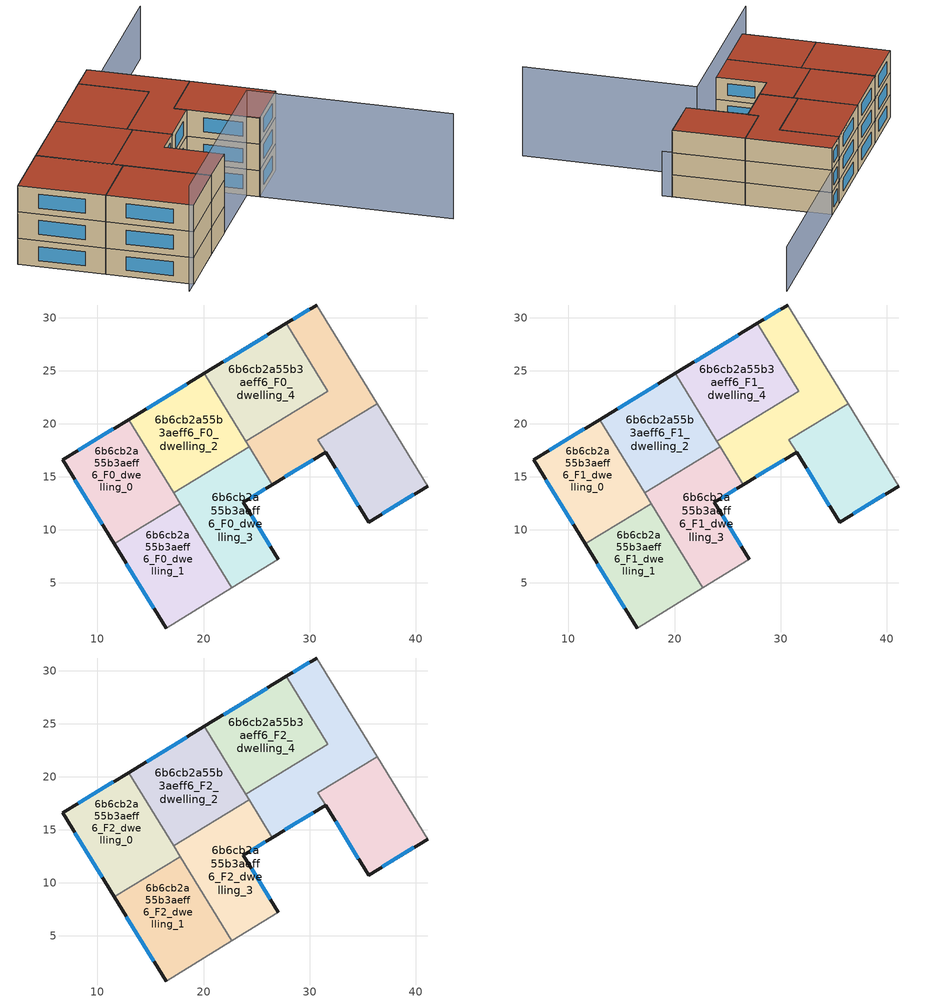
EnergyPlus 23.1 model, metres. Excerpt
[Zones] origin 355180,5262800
6b6cb2a55b3aeff6_F0_dwelling_0
 floor ground (EU_floor_Construction): 12.96,20.42 17.79,12.49 11.59,8.7 6.73,16.62 z0
 wall outside (EU_wall_Construction): 12.96,20.42 6.73,16.62 11.59,8.7 z0:3
 wall to 6b6cb2a55b3aeff6_F0_dwelling_1 (EU_wall_Construction): 11.59,8.7 17.79,12.49 z0:3
 wall to 6b6cb2a55b3aeff6_F0_dwelling_2 (EU_wall_Construction): 17.17,13.5 12.96,20.42 z0:3
 wall to 6b6cb2a55b3aeff6_F0_dwelling_3 (EU_wall_Construction): 17.79,12.49 17.17,13.5 z0:3
 window (EU_Window_Construction): 7.87,14.76 10.45,10.56 / 11.49,19.53 8.19,17.51 z0.7:2.3
6b6cb2a55b3aeff6_F0_dwelling_1
 floor ground (EU_floor_Construction): 17.79,12.49 22.65,4.53 16.46,0.75 11.59,8.7 z0
 wall outside (EU_wall_Construction): 11.59,8.7 16.46,0.75 z0:3
 wall adiabatic (EU_wall_Construction): 16.46,0.75 22.65,4.53 z0:3
 wall to 6b6cb2a55b3aeff6_F0_dwelling_3 (EU_wall_Construction): 22.65,4.53 17.79,12.49 z0:3
 window (EU_Window_Construction): 12.73,6.83 15.32,2.62 z0.7:2.3
6b6cb2a55b3aeff6_F0_dwelling_2
 floor ground (EU_floor_Construction): 20.09,24.77 24.3,17.86 17.17,13.5 12.96,20.42 z0
 wall outside (EU_wall_Construction): 20.09,24.77 12.96,20.42 z0:3
 wall to 6b6cb2a55b3aeff6_F0_dwelling_3 (EU_wall_Construction): 17.17,13.5 24.3,17.86 z0:3
 wall to 6b6cb2a55b3aeff6_F0_dwelling_4 (EU_wall_Construction): 23.98,18.38 20.09,24.77 z0:3
 wall to 6b6cb2a55b3aeff6_F0_dwelling_5 (EU_wall_Construction): 24.3,17.86 23.98,18.38 z0:3
 window (EU_Window_Construction): 18.41,23.75 14.63,21.44 z0.7:2.3
6b6cb2a55b3aeff6_F0_dwelling_3
 floor ground (EU_floor_Construction): 24.3,17.86 26.48,14.28 23.75,12.62 27.06,7.22 22.65,4.53 17.17,13.5 z0
 wall outside (EU_wall_Construction): 27.06,7.22 23.75,12.62 26.48,14.28 z0:3
 wall adiabatic (EU_wall_Construction): 22.65,4.53 27.06,7.22 z0:3
 wall to 6b6cb2a55b3aeff6_F0_dwelling_5 (EU_wall_Construction): 26.48,14.28 24.3,17.86 z0:3
 window (EU_Window_Construction): 24.39,13.01 25.84,13.89 / 26.28,8.49 24.53,11.35 z0.7:2.3
6b6cb2a55b3aeff6_F0_dwelling_4
 floor ground (EU_floor_Construction): 27.8,29.47 31.7,23.08 23.98,18.38 20.09,24.77 z0
 wall outside (EU_wall_Construction): 27.8,29.47 20.09,24.77 z0:3
 wall to 6b6cb2a55b3aeff6_F0_dwelling_5 (EU_wall_Construction): 23.98,18.38 31.7,23.08 27.8,29.47 z0:3
 window (EU_Window_Construction): 25.99,28.37 21.9,25.87 z0.7:2.3
6b6cb2a55b3aeff6_F0_dwelling_5
 floor ground (EU_floor_Construction): 30.66,31.22 36.37,21.92 30.79,18.52 31.51,17.35 26.48,14.28 23.98,18.38 31.7,23.08 27.8,29.47 z0
 wall outside (EU_wall_Construction): 30.66,31.22 27.8,29.47 / 26.48,14.28 31.51,17.35 z0:3
 wall adiabatic (EU_wall_Construction): 36.37,21.92 30.66,31.22 z0:3
 wall to 6b6cb2a55b3aeff6_F0_dwelling_6 (EU_wall_Construction): 31.51,17.35 30.79,18.52 36.37,21.92 z0:3
 window (EU_Window_Construction): 29.99,30.81 28.47,29.88 / 27.66,15 30.33,16.63 z0.7:2.3
6b6cb2a55b3aeff6_F0_dwelling_6
 floor ground (EU_floor_Construction): 36.37,21.92 41.14,14.14 35.56,10.75 30.79,18.52 z0
 wall outside (EU_wall_Construction): 31.51,17.35 35.56,10.75 41.14,14.14 z0:3
 wall adiabatic (EU_wall_Construction): 41.14,14.14 36.37,21.92 z0:3
 window (EU_Window_Construction): 36.87,11.54 39.83,13.35 / 32.46,15.8 34.61,12.3 z0.7:2.3
6b6cb2a55b3aeff6_F1_dwelling_0
 floor to 6b6cb2a55b3aeff6_F0_dwelling_0 (EU_floor_Construction): 12.96,20.42 17.79,12.49 11.59,8.7 6.73,16.62 z3
 wall outside (EU_wall_Construction): 12.96,20.42 6.73,16.62 11.59,8.7 z3:6
 wall to 6b6cb2a55b3aeff6_F1_dwelling_1 (EU_wall_Construction): 11.59,8.7 17.79,12.49 z3:6
 wall to 6b6cb2a55b3aeff6_F1_dwelling_2 (EU_wall_Construction): 17.17,13.5 12.96,20.42 z3:6
 wall to 6b6cb2a55b3aeff6_F1_dwelling_3 (EU_wall_Construction): 17.79,12.49 17.17,13.5 z3:6
 window (EU_Window_Construction): 7.87,14.76 10.45,10.56 / 11.49,19.53 8.19,17.51 z3.7:5.3
6b6cb2a55b3aeff6_F1_dwelling_1
 floor to 6b6cb2a55b3aeff6_F0_dwelling_1 (EU_floor_Construction): 17.79,12.49 22.65,4.53 16.46,0.75 11.59,8.7 z3
 wall outside (EU_wall_Construction): 11.59,8.7 16.46,0.75 z3:6
 wall adiabatic (EU_wall_Construction): 16.46,0.75 22.65,4.53 z3:6
 wall to 6b6cb2a55b3aeff6_F1_dwelling_3 (EU_wall_Construction): 22.65,4.53 17.79,12.49 z3:6
 window (EU_Window_Construction): 12.73,6.83 15.32,2.62 z3.7:5.3
6b6cb2a55b3aeff6_F1_dwelling_2
 floor to 6b6cb2a55b3aeff6_F0_dwelling_2 (EU_floor_Construction): 20.09,24.77 24.3,17.86 17.17,13.5 12.96,20.42 z3
 wall outside (EU_wall_Construction): 20.09,24.77 12.96,20.42 z3:6
 wall to 6b6cb2a55b3aeff6_F1_dwelling_3 (EU_wall_Construction): 17.17,13.5 24.3,17.86 z3:6
 wall to 6b6cb2a55b3aeff6_F1_dwelling_4 (EU_wall_Construction): 23.98,18.38 20.09,24.77 z3:6
 wall to 6b6cb2a55b3aeff6_F1_dwelling_5 (EU_wall_Construction): 24.3,17.86 23.98,18.38 z3:6
 window (EU_Window_Construction): 18.41,23.75 14.63,21.44 z3.7:5.3
6b6cb2a55b3aeff6_F1_dwelling_3
 floor to 6b6cb2a55b3aeff6_F0_dwelling_3 (EU_floor_Construction): 24.3,17.86 26.48,14.28 23.75,12.62 27.06,7.22 22.65,4.53 17.17,13.5 z3
 wall outside (EU_wall_Construction): 27.06,7.22 23.75,12.62 26.48,14.28 z3:6
 wall adiabatic (EU_wall_Construction): 22.65,4.53 27.06,7.22 z3:6
 wall to 6b6cb2a55b3aeff6_F1_dwelling_5 (EU_wall_Construction): 26.48,14.28 24.3,17.86 z3:6
 window (EU_Window_Construction): 24.39,13.01 25.84,13.89 / 26.28,8.49 24.53,11.35 z3.7:5.3
6b6cb2a55b3aeff6_F1_dwelling_4
 floor to 6b6cb2a55b3aeff6_F0_dwelling_4 (EU_floor_Construction): 27.8,29.47 31.7,23.08 23.98,18.38 20.09,24.77 z3
 wall outside (EU_wall_Construction): 27.8,29.47 20.09,24.77 z3:6
 wall to 6b6cb2a55b3aeff6_F1_dwelling_5 (EU_wall_Construction): 23.98,18.38 31.7,23.08 27.8,29.47 z3:6
 window (EU_Window_Construction): 25.99,28.37 21.9,25.87 z3.7:5.3
6b6cb2a55b3aeff6_F1_dwelling_5
 floor to 6b6cb2a55b3aeff6_F0_dwelling_5 (EU_floor_Construction): 30.66,31.22 36.37,21.92 30.79,18.52 31.51,17.35 26.48,14.28 23.98,18.38 31.7,23.08 27.8,29.47 z3
 wall outside (EU_wall_Construction): 30.66,31.22 27.8,29.47 / 26.48,14.28 31.51,17.35 z3:6
 wall adiabatic (EU_wall_Construction): 36.37,21.92 30.66,31.22 z3:6
 wall to 6b6cb2a55b3aeff6_F1_dwelling_6 (EU_wall_Construction): 31.51,17.35 30.79,18.52 36.37,21.92 z3:6
 window (EU_Window_Construction): 29.99,30.81 28.47,29.88 / 27.66,15 30.33,16.63 z3.7:5.3
6b6cb2a55b3aeff6_F1_dwelling_6
 floor to 6b6cb2a55b3aeff6_F0_dwelling_6 (EU_floor_Construction): 36.37,21.92 41.14,14.14 35.56,10.75 30.79,18.52 z3
 wall outside (EU_wall_Construction): 31.51,17.35 35.56,10.75 41.14,14.14 z3:6
 wall adiabatic (EU_wall_Construction): 41.14,14.14 36.37,21.92 z3:6
 window (EU_Window_Construction): 36.87,11.54 39.83,13.35 / 32.46,15.8 34.61,12.3 z3.7:5.3
6b6cb2a55b3aeff6_F2_dwelling_0
 floor to 6b6cb2a55b3aeff6_F1_dwelling_0 (EU_floor_Construction): 12.96,20.42 17.79,12.49 11.59,8.7 6.73,16.62 z6
 wall outside (EU_wall_Construction): 12.96,20.42 6.73,16.62 11.59,8.7 z6:9
 wall to 6b6cb2a55b3aeff6_F2_dwelling_1 (EU_wall_Construction): 11.59,8.7 17.79,12.49 z6:9
 wall to 6b6cb2a55b3aeff6_F2_dwelling_2 (EU_wall_Construction): 17.17,13.5 12.96,20.42 z6:9
 wall to 6b6cb2a55b3aeff6_F2_dwelling_3 (EU_wall_Construction): 17.79,12.49 17.17,13.5 z6:9
 window (EU_Window_Construction): 7.87,14.76 10.45,10.56 / 11.49,19.53 8.19,17.51 z6.7:8.3
 roof outside (EU_roof_Construction): 17.79,12.49 12.96,20.42 6.73,16.62 11.59,8.7 z9
6b6cb2a55b3aeff6_F2_dwelling_1
 floor to 6b6cb2a55b3aeff6_F1_dwelling_1 (EU_floor_Construction): 17.79,12.49 22.65,4.53 16.46,0.75 11.59,8.7 z6
 wall outside (EU_wall_Construction): 11.59,8.7 16.46,0.75 z6:9
 wall adiabatic (EU_wall_Construction): 16.46,0.75 22.65,4.53 z6:9
 wall to 6b6cb2a55b3aeff6_F2_dwelling_3 (EU_wall_Construction): 22.65,4.53 17.79,12.49 z6:9
 window (EU_Window_Construction): 12.73,6.83 15.32,2.62 z6.7:8.3
 roof outside (EU_roof_Construction): 22.65,4.53 17.79,12.49 11.59,8.7 16.46,0.75 z9
6b6cb2a55b3aeff6_F2_dwelling_2
 floor to 6b6cb2a55b3aeff6_F1_dwelling_2 (EU_floor_Construction): 20.09,24.77 24.3,17.86 17.17,13.5 12.96,20.42 z6
 wall outside (EU_wall_Construction): 20.09,24.77 12.96,20.42 z6:9
 wall to 6b6cb2a55b3aeff6_F2_dwelling_3 (EU_wall_Construction): 17.17,13.5 24.3,17.86 z6:9
 wall to 6b6cb2a55b3aeff6_F2_dwelling_4 (EU_wall_Construction): 23.98,18.38 20.09,24.77 z6:9
 wall to 6b6cb2a55b3aeff6_F2_dwelling_5 (EU_wall_Construction): 24.3,17.86 23.98,18.38 z6:9
 window (EU_Window_Construction): 18.41,23.75 14.63,21.44 z6.7:8.3
 roof outside (EU_roof_Construction): 24.3,17.86 20.09,24.77 12.96,20.42 17.17,13.5 z9
6b6cb2a55b3aeff6_F2_dwelling_3
 floor to 6b6cb2a55b3aeff6_F1_dwelling_3 (EU_floor_Construction): 24.3,17.86 26.48,14.28 23.75,12.62 27.06,7.22 22.65,4.53 17.17,13.5 z6
 wall outside (EU_wall_Construction): 27.06,7.22 23.75,12.62 26.48,14.28 z6:9
 wall adiabatic (EU_wall_Construction): 22.65,4.53 27.06,7.22 z6:9
 wall to 6b6cb2a55b3aeff6_F2_dwelling_5 (EU_wall_Construction): 26.48,14.28 24.3,17.86 z6:9
 window (EU_Window_Construction): 24.39,13.01 25.84,13.89 / 26.28,8.49 24.53,11.35 z6.7:8.3
 roof outside (EU_roof_Construction): 27.06,7.22 23.75,12.62 26.48,14.28 24.3,17.86 17.17,13.5 22.65,4.53 z9
6b6cb2a55b3aeff6_F2_dwelling_4
 floor to 6b6cb2a55b3aeff6_F1_dwelling_4 (EU_floor_Construction): 27.8,29.47 31.7,23.08 23.98,18.38 20.09,24.77 z6
 wall outside (EU_wall_Construction): 27.8,29.47 20.09,24.77 z6:9
 wall to 6b6cb2a55b3aeff6_F2_dwelling_5 (EU_wall_Construction): 23.98,18.38 31.7,23.08 27.8,29.47 z6:9
 window (EU_Window_Construction): 25.99,28.37 21.9,25.87 z6.7:8.3
 roof outside (EU_roof_Construction): 31.7,23.08 27.8,29.47 20.09,24.77 23.98,18.38 z9
6b6cb2a55b3aeff6_F2_dwelling_5
 floor to 6b6cb2a55b3aeff6_F1_dwelling_5 (EU_floor_Construction): 30.66,31.22 36.37,21.92 30.79,18.52 31.51,17.35 26.48,14.28 23.98,18.38 31.7,23.08 27.8,29.47 z6
 wall outside (EU_wall_Construction): 30.66,31.22 27.8,29.47 / 26.48,14.28 31.51,17.35 z6:9
 wall adiabatic (EU_wall_Construction): 36.37,21.92 30.66,31.22 z6:9
 wall to 6b6cb2a55b3aeff6_F2_dwelling_6 (EU_wall_Construction): 31.51,17.35 30.79,18.52 36.37,21.92 z6:9
 window (EU_Window_Construction): 29.99,30.81 28.47,29.88 / 27.66,15 30.33,16.63 z6.7:8.3
 roof outside (EU_roof_Construction): 31.51,17.35 30.79,18.52 36.37,21.92 30.66,31.22 27.8,29.47 31.7,23.08 23.98,18.38 26.48,14.28 z9
6b6cb2a55b3aeff6_F2_dwelling_6
 floor to 6b6cb2a55b3aeff6_F1_dwelling_6 (EU_floor_Construction): 36.37,21.92 41.14,14.14 35.56,10.75 30.79,18.52 z6
 wall outside (EU_wall_Construction): 31.51,17.35 35.56,10.75 41.14,14.14 z6:9
 wall adiabatic (EU_wall_Construction): 41.14,14.14 36.37,21.92 z6:9
 window (EU_Window_Construction): 36.87,11.54 39.83,13.35 / 32.46,15.8 34.61,12.3 z6.7:8.3
 roof outside (EU_roof_Construction): 41.14,14.14 36.37,21.92 30.79,18.52 35.56,10.75 z9
shading: 15.04,-0.07 34.88,11.96 / 34.88,11.96 46.23,-6.75 z0:12; 41.76,13 30.66,31.22 / 30.66,31.22 49.33,42.6 z0:6
[Building]
EU S2 Campaign: North Axis=0; Terrain=City; Solar Distribution=FullExterior
[Site:Location]
Budapest.Ferenc.Liszt.Intl.AP: Latitude=47.437; Longitude=19.256; Time Zone=1; Elevation=185
[SizingPeriod:WeatherFileDays]
AnnualSizingPeriod: Begin Month=1; Begin Day of Month=1; End Month=12; End Day of Month=31; Day of Week for Start Day=Monday; Use Weather File Daylight Saving Period=No; Use Weather File Rain and Snow Indicators=No
[MATERIAL]
EU_InternalMass_Material: Roughness=MediumRough; Thickness=0.1; Conductivity=1; Density=1800; Specific Heat=900; Thermal Absorptance=0.9; Solar Absorptance=0.7; Visible Absorptance=0.7
[MATERIAL:NOMASS] Roughness=MediumRough; Thermal Absorptance=0.9; Solar Absorptance=0.7; Visible Absorptance=0.7
Name | Thermal Resistance
EU_wall_NoMass | 0.832559
EU_roof_NoMass | 1.39638
EU_floor_NoMass | 0.872794
[WINDOWMATERIAL:SIMPLEGLAZINGSYSTEM]
EU_Window_SimpleGlazing: UFactor=2.79869; Solar Heat Gain Coefficient=0.75; Visible Transmittance=0.75
[CONSTRUCTION]
EU_wall_Construction: EU_wall_NoMass
EU_roof_Construction: EU_roof_NoMass
EU_floor_Construction: EU_floor_NoMass
EU_Window_Construction: EU_Window_SimpleGlazing
EU_InternalMass_Construction: EU_InternalMass_Material
[ZONE] Type=1; Multiplier=1; Ceiling Height=autocalculate; Floor Area=autocalculate; Part of Total Floor Area=Yes
Name | Volume
6b6cb2a55b3aeff6_F0_dwelling_0; 6b6cb2a55b3aeff6_F1_dwelling_0; 6b6cb2a55b3aeff6_F2_dwelling_0 | 202.932
6b6cb2a55b3aeff6_F0_dwelling_1; 6b6cb2a55b3aeff6_F1_dwelling_1; 6b6cb2a55b3aeff6_F2_dwelling_1 | 202.906
6b6cb2a55b3aeff6_F0_dwelling_2; 6b6cb2a55b3aeff6_F1_dwelling_2; 6b6cb2a55b3aeff6_F2_dwelling_2 | 202.904
6b6cb2a55b3aeff6_F0_dwelling_3; 6b6cb2a55b3aeff6_F1_dwelling_3; 6b6cb2a55b3aeff6_F2_dwelling_3 | 202.911
6b6cb2a55b3aeff6_F0_dwelling_4; 6b6cb2a55b3aeff6_F1_dwelling_4; 6b6cb2a55b3aeff6_F2_dwelling_4 | 202.889
6b6cb2a55b3aeff6_F0_dwelling_5; 6b6cb2a55b3aeff6_F1_dwelling_5; 6b6cb2a55b3aeff6_F2_dwelling_5 | 227.14
6b6cb2a55b3aeff6_F0_dwelling_6; 6b6cb2a55b3aeff6_F1_dwelling_6; 6b6cb2a55b3aeff6_F2_dwelling_6 | 178.686
[INTERNALMASS] Construction=EU_InternalMass_Construction
Name | Zone or ZoneList | Surface Area
6b6cb2a55b3aeff6_F0_dwelling_0_EU_InternalMass | 6b6cb2a55b3aeff6_F0_dwelling_0 | 67.6437
6b6cb2a55b3aeff6_F0_dwelling_1_EU_InternalMass | 6b6cb2a55b3aeff6_F0_dwelling_1 | 67.6348
6b6cb2a55b3aeff6_F0_dwelling_2_EU_InternalMass | 6b6cb2a55b3aeff6_F0_dwelling_2 | 67.6324
6b6cb2a55b3aeff6_F0_dwelling_3_EU_InternalMass | 6b6cb2a55b3aeff6_F0_dwelling_3 | 67.6367
6b6cb2a55b3aeff6_F0_dwelling_4_EU_InternalMass | 6b6cb2a55b3aeff6_F0_dwelling_4 | 67.6291
6b6cb2a55b3aeff6_F0_dwelling_5_EU_InternalMass | 6b6cb2a55b3aeff6_F0_dwelling_5 | 75.7141
6b6cb2a55b3aeff6_F0_dwelling_6_EU_InternalMass | 6b6cb2a55b3aeff6_F0_dwelling_6 | 59.5766
6b6cb2a55b3aeff6_F1_dwelling_0_EU_InternalMass | 6b6cb2a55b3aeff6_F1_dwelling_0 | 67.6437
6b6cb2a55b3aeff6_F1_dwelling_1_EU_InternalMass | 6b6cb2a55b3aeff6_F1_dwelling_1 | 67.6348
6b6cb2a55b3aeff6_F1_dwelling_2_EU_InternalMass | 6b6cb2a55b3aeff6_F1_dwelling_2 | 67.6324
6b6cb2a55b3aeff6_F1_dwelling_3_EU_InternalMass | 6b6cb2a55b3aeff6_F1_dwelling_3 | 67.6367
6b6cb2a55b3aeff6_F1_dwelling_4_EU_InternalMass | 6b6cb2a55b3aeff6_F1_dwelling_4 | 67.6291
6b6cb2a55b3aeff6_F1_dwelling_5_EU_InternalMass | 6b6cb2a55b3aeff6_F1_dwelling_5 | 75.7141
6b6cb2a55b3aeff6_F1_dwelling_6_EU_InternalMass | 6b6cb2a55b3aeff6_F1_dwelling_6 | 59.5766
6b6cb2a55b3aeff6_F2_dwelling_0_EU_InternalMass | 6b6cb2a55b3aeff6_F2_dwelling_0 | 67.6437
6b6cb2a55b3aeff6_F2_dwelling_1_EU_InternalMass | 6b6cb2a55b3aeff6_F2_dwelling_1 | 67.6348
6b6cb2a55b3aeff6_F2_dwelling_2_EU_InternalMass | 6b6cb2a55b3aeff6_F2_dwelling_2 | 67.6324
6b6cb2a55b3aeff6_F2_dwelling_3_EU_InternalMass | 6b6cb2a55b3aeff6_F2_dwelling_3 | 67.6367
6b6cb2a55b3aeff6_F2_dwelling_4_EU_InternalMass | 6b6cb2a55b3aeff6_F2_dwelling_4 | 67.6291
6b6cb2a55b3aeff6_F2_dwelling_5_EU_InternalMass | 6b6cb2a55b3aeff6_F2_dwelling_5 | 75.7141
6b6cb2a55b3aeff6_F2_dwelling_6_EU_InternalMass | 6b6cb2a55b3aeff6_F2_dwelling_6 | 59.5766
[OTHEREQUIPMENT] Fuel Type=Electricity; Design Level Calculation Method=Watts/Area; Power per Zone Floor Area=1; Fraction Latent=0; Fraction Radiant=0; Fraction Lost=0; Carbon Dioxide Generation Rate=0; EndUse Subcategory=EU_Step8_InternalGains
Name | Zone or ZoneList or Space or SpaceList | Schedule
EU_Step8_InternalGain_6b6cb2a55b3aeff6_F0_dwelling_0_f000 | 6b6cb2a55b3aeff6_F0_dwelling_0 | EU_Step8_GainSchedule_6b6cb2a55b3aeff6_F0_dwelling_0_f000
EU_Step8_InternalGain_6b6cb2a55b3aeff6_F0_dwelling_1_f000 | 6b6cb2a55b3aeff6_F0_dwelling_1 | EU_Step8_GainSchedule_6b6cb2a55b3aeff6_F0_dwelling_1_f000
EU_Step8_InternalGain_6b6cb2a55b3aeff6_F0_dwelling_2_f000 | 6b6cb2a55b3aeff6_F0_dwelling_2 | EU_Step8_GainSchedule_6b6cb2a55b3aeff6_F0_dwelling_2_f000
EU_Step8_InternalGain_6b6cb2a55b3aeff6_F0_dwelling_3_f000 | 6b6cb2a55b3aeff6_F0_dwelling_3 | EU_Step8_GainSchedule_6b6cb2a55b3aeff6_F0_dwelling_3_f000
EU_Step8_InternalGain_6b6cb2a55b3aeff6_F0_dwelling_4_f000 | 6b6cb2a55b3aeff6_F0_dwelling_4 | EU_Step8_GainSchedule_6b6cb2a55b3aeff6_F0_dwelling_4_f000
EU_Step8_InternalGain_6b6cb2a55b3aeff6_F0_dwelling_5_f000 | 6b6cb2a55b3aeff6_F0_dwelling_5 | EU_Step8_GainSchedule_6b6cb2a55b3aeff6_F0_dwelling_5_f000
EU_Step8_InternalGain_6b6cb2a55b3aeff6_F0_dwelling_6_f000 | 6b6cb2a55b3aeff6_F0_dwelling_6 | EU_Step8_GainSchedule_6b6cb2a55b3aeff6_F0_dwelling_6_f000
EU_Step8_InternalGain_6b6cb2a55b3aeff6_F1_dwelling_0_f000 | 6b6cb2a55b3aeff6_F1_dwelling_0 | EU_Step8_GainSchedule_6b6cb2a55b3aeff6_F1_dwelling_0_f000
EU_Step8_InternalGain_6b6cb2a55b3aeff6_F1_dwelling_1_f000 | 6b6cb2a55b3aeff6_F1_dwelling_1 | EU_Step8_GainSchedule_6b6cb2a55b3aeff6_F1_dwelling_1_f000
EU_Step8_InternalGain_6b6cb2a55b3aeff6_F1_dwelling_2_f000 | 6b6cb2a55b3aeff6_F1_dwelling_2 | EU_Step8_GainSchedule_6b6cb2a55b3aeff6_F1_dwelling_2_f000
EU_Step8_InternalGain_6b6cb2a55b3aeff6_F1_dwelling_3_f000 | 6b6cb2a55b3aeff6_F1_dwelling_3 | EU_Step8_GainSchedule_6b6cb2a55b3aeff6_F1_dwelling_3_f000
EU_Step8_InternalGain_6b6cb2a55b3aeff6_F1_dwelling_4_f000 | 6b6cb2a55b3aeff6_F1_dwelling_4 | EU_Step8_GainSchedule_6b6cb2a55b3aeff6_F1_dwelling_4_f000
EU_Step8_InternalGain_6b6cb2a55b3aeff6_F1_dwelling_5_f000 | 6b6cb2a55b3aeff6_F1_dwelling_5 | EU_Step8_GainSchedule_6b6cb2a55b3aeff6_F1_dwelling_5_f000
EU_Step8_InternalGain_6b6cb2a55b3aeff6_F1_dwelling_6_f000 | 6b6cb2a55b3aeff6_F1_dwelling_6 | EU_Step8_GainSchedule_6b6cb2a55b3aeff6_F1_dwelling_6_f000
EU_Step8_InternalGain_6b6cb2a55b3aeff6_F2_dwelling_0_f000 | 6b6cb2a55b3aeff6_F2_dwelling_0 | EU_Step8_GainSchedule_6b6cb2a55b3aeff6_F2_dwelling_0_f000
EU_Step8_InternalGain_6b6cb2a55b3aeff6_F2_dwelling_1_f000 | 6b6cb2a55b3aeff6_F2_dwelling_1 | EU_Step8_GainSchedule_6b6cb2a55b3aeff6_F2_dwelling_1_f000
EU_Step8_InternalGain_6b6cb2a55b3aeff6_F2_dwelling_2_f000 | 6b6cb2a55b3aeff6_F2_dwelling_2 | EU_Step8_GainSchedule_6b6cb2a55b3aeff6_F2_dwelling_2_f000
EU_Step8_InternalGain_6b6cb2a55b3aeff6_F2_dwelling_3_f000 | 6b6cb2a55b3aeff6_F2_dwelling_3 | EU_Step8_GainSchedule_6b6cb2a55b3aeff6_F2_dwelling_3_f000
EU_Step8_InternalGain_6b6cb2a55b3aeff6_F2_dwelling_4_f000 | 6b6cb2a55b3aeff6_F2_dwelling_4 | EU_Step8_GainSchedule_6b6cb2a55b3aeff6_F2_dwelling_4_f000
EU_Step8_InternalGain_6b6cb2a55b3aeff6_F2_dwelling_5_f000 | 6b6cb2a55b3aeff6_F2_dwelling_5 | EU_Step8_GainSchedule_6b6cb2a55b3aeff6_F2_dwelling_5_f000
EU_Step8_InternalGain_6b6cb2a55b3aeff6_F2_dwelling_6_f000 | 6b6cb2a55b3aeff6_F2_dwelling_6 | EU_Step8_GainSchedule_6b6cb2a55b3aeff6_F2_dwelling_6_f000
[ZONEVENTILATION:DESIGNFLOWRATE] Schedule=EU_AlwaysOn; Design Flow Rate Calculation Method=AirChanges/Hour; Air Changes per Hour=0.475469; Ventilation Type=Natural; Fan Pressure Rise=0; Fan Total Efficiency=1; Constant Term Coefficient=1; Temperature Term Coefficient=0; Velocity Term Coefficient=0; Velocity Squared Term Coefficient=0; Minimum Indoor Temperature=-100; Maximum Indoor Temperature=100; Delta Temperature=-100; Minimum Outdoor Temperature=-100; Maximum Outdoor Temperature=100; Maximum Wind Speed=40
Name | Zone or ZoneList or Space or SpaceList
EU_ConstantAir_6b6cb2a55b3aeff6_F0_dwelling_0 | 6b6cb2a55b3aeff6_F0_dwelling_0
EU_ConstantAir_6b6cb2a55b3aeff6_F0_dwelling_1 | 6b6cb2a55b3aeff6_F0_dwelling_1
EU_ConstantAir_6b6cb2a55b3aeff6_F0_dwelling_2 | 6b6cb2a55b3aeff6_F0_dwelling_2
EU_ConstantAir_6b6cb2a55b3aeff6_F0_dwelling_3 | 6b6cb2a55b3aeff6_F0_dwelling_3
EU_ConstantAir_6b6cb2a55b3aeff6_F0_dwelling_4 | 6b6cb2a55b3aeff6_F0_dwelling_4
EU_ConstantAir_6b6cb2a55b3aeff6_F0_dwelling_5 | 6b6cb2a55b3aeff6_F0_dwelling_5
EU_ConstantAir_6b6cb2a55b3aeff6_F0_dwelling_6 | 6b6cb2a55b3aeff6_F0_dwelling_6
EU_ConstantAir_6b6cb2a55b3aeff6_F1_dwelling_0 | 6b6cb2a55b3aeff6_F1_dwelling_0
EU_ConstantAir_6b6cb2a55b3aeff6_F1_dwelling_1 | 6b6cb2a55b3aeff6_F1_dwelling_1
EU_ConstantAir_6b6cb2a55b3aeff6_F1_dwelling_2 | 6b6cb2a55b3aeff6_F1_dwelling_2
EU_ConstantAir_6b6cb2a55b3aeff6_F1_dwelling_3 | 6b6cb2a55b3aeff6_F1_dwelling_3
EU_ConstantAir_6b6cb2a55b3aeff6_F1_dwelling_4 | 6b6cb2a55b3aeff6_F1_dwelling_4
EU_ConstantAir_6b6cb2a55b3aeff6_F1_dwelling_5 | 6b6cb2a55b3aeff6_F1_dwelling_5
EU_ConstantAir_6b6cb2a55b3aeff6_F1_dwelling_6 | 6b6cb2a55b3aeff6_F1_dwelling_6
EU_ConstantAir_6b6cb2a55b3aeff6_F2_dwelling_0 | 6b6cb2a55b3aeff6_F2_dwelling_0
EU_ConstantAir_6b6cb2a55b3aeff6_F2_dwelling_1 | 6b6cb2a55b3aeff6_F2_dwelling_1
EU_ConstantAir_6b6cb2a55b3aeff6_F2_dwelling_2 | 6b6cb2a55b3aeff6_F2_dwelling_2
EU_ConstantAir_6b6cb2a55b3aeff6_F2_dwelling_3 | 6b6cb2a55b3aeff6_F2_dwelling_3
EU_ConstantAir_6b6cb2a55b3aeff6_F2_dwelling_4 | 6b6cb2a55b3aeff6_F2_dwelling_4
EU_ConstantAir_6b6cb2a55b3aeff6_F2_dwelling_5 | 6b6cb2a55b3aeff6_F2_dwelling_5
EU_ConstantAir_6b6cb2a55b3aeff6_F2_dwelling_6 | 6b6cb2a55b3aeff6_F2_dwelling_6
[HVACTEMPLATE:THERMOSTAT] Constant Heating Setpoint=20; Constant Cooling Setpoint=50
EU_HeatOnly_6b6cb2a55b3aeff6_F0_dwelling_0; EU_HeatOnly_6b6cb2a55b3aeff6_F0_dwelling_1; EU_HeatOnly_6b6cb2a55b3aeff6_F0_dwelling_2; EU_HeatOnly_6b6cb2a55b3aeff6_F0_dwelling_3; EU_HeatOnly_6b6cb2a55b3aeff6_F0_dwelling_4; EU_HeatOnly_6b6cb2a55b3aeff6_F0_dwelling_5; EU_HeatOnly_6b6cb2a55b3aeff6_F0_dwelling_6; EU_HeatOnly_6b6cb2a55b3aeff6_F1_dwelling_0; EU_HeatOnly_6b6cb2a55b3aeff6_F1_dwelling_1; EU_HeatOnly_6b6cb2a55b3aeff6_F1_dwelling_2; EU_HeatOnly_6b6cb2a55b3aeff6_F1_dwelling_3; EU_HeatOnly_6b6cb2a55b3aeff6_F1_dwelling_4; EU_HeatOnly_6b6cb2a55b3aeff6_F1_dwelling_5; EU_HeatOnly_6b6cb2a55b3aeff6_F1_dwelling_6; EU_HeatOnly_6b6cb2a55b3aeff6_F2_dwelling_0; EU_HeatOnly_6b6cb2a55b3aeff6_F2_dwelling_1; EU_HeatOnly_6b6cb2a55b3aeff6_F2_dwelling_2; EU_HeatOnly_6b6cb2a55b3aeff6_F2_dwelling_3; EU_HeatOnly_6b6cb2a55b3aeff6_F2_dwelling_4; EU_HeatOnly_6b6cb2a55b3aeff6_F2_dwelling_5; EU_HeatOnly_6b6cb2a55b3aeff6_F2_dwelling_6
[HVACTEMPLATE:ZONE:IDEALLOADSAIRSYSTEM] System Availability Schedule=EU_AlwaysOn; Maximum Heating Supply Air Temperature=50; Minimum Cooling Supply Air Temperature=13; Maximum Heating Supply Air Humidity Ratio=0.0156; Minimum Cooling Supply Air Humidity Ratio=0.0077; Heating Limit=NoLimit; Cooling Limit=NoLimit; Heating Availability Schedule=EU_AlwaysOn; Cooling Availability Schedule=EU_CoolingOff; Dehumidification Control Type=ConstantSensibleHeatRatio; Cooling Sensible Heat Ratio=0.7; Dehumidification Setpoint=60; Humidification Control Type=None; Humidification Setpoint=30; Outdoor Air Method=None; Outdoor Air Flow Rate per Person=0.00944; Outdoor Air Flow Rate per Zone Floor Area=0; Outdoor Air Flow Rate per Zone=0; Demand Controlled Ventilation Type=None; Outdoor Air Economizer Type=NoEconomizer; Heat Recovery Type=None; Sensible Heat Recovery Effectiveness=0.7; Latent Heat Recovery Effectiveness=0.65
Name | Template Thermostat
6b6cb2a55b3aeff6_F0_dwelling_0 | EU_HeatOnly_6b6cb2a55b3aeff6_F0_dwelling_0
6b6cb2a55b3aeff6_F0_dwelling_1 | EU_HeatOnly_6b6cb2a55b3aeff6_F0_dwelling_1
6b6cb2a55b3aeff6_F0_dwelling_2 | EU_HeatOnly_6b6cb2a55b3aeff6_F0_dwelling_2
6b6cb2a55b3aeff6_F0_dwelling_3 | EU_HeatOnly_6b6cb2a55b3aeff6_F0_dwelling_3
6b6cb2a55b3aeff6_F0_dwelling_4 | EU_HeatOnly_6b6cb2a55b3aeff6_F0_dwelling_4
6b6cb2a55b3aeff6_F0_dwelling_5 | EU_HeatOnly_6b6cb2a55b3aeff6_F0_dwelling_5
6b6cb2a55b3aeff6_F0_dwelling_6 | EU_HeatOnly_6b6cb2a55b3aeff6_F0_dwelling_6
6b6cb2a55b3aeff6_F1_dwelling_0 | EU_HeatOnly_6b6cb2a55b3aeff6_F1_dwelling_0
6b6cb2a55b3aeff6_F1_dwelling_1 | EU_HeatOnly_6b6cb2a55b3aeff6_F1_dwelling_1
6b6cb2a55b3aeff6_F1_dwelling_2 | EU_HeatOnly_6b6cb2a55b3aeff6_F1_dwelling_2
6b6cb2a55b3aeff6_F1_dwelling_3 | EU_HeatOnly_6b6cb2a55b3aeff6_F1_dwelling_3
6b6cb2a55b3aeff6_F1_dwelling_4 | EU_HeatOnly_6b6cb2a55b3aeff6_F1_dwelling_4
6b6cb2a55b3aeff6_F1_dwelling_5 | EU_HeatOnly_6b6cb2a55b3aeff6_F1_dwelling_5
6b6cb2a55b3aeff6_F1_dwelling_6 | EU_HeatOnly_6b6cb2a55b3aeff6_F1_dwelling_6
6b6cb2a55b3aeff6_F2_dwelling_0 | EU_HeatOnly_6b6cb2a55b3aeff6_F2_dwelling_0
6b6cb2a55b3aeff6_F2_dwelling_1 | EU_HeatOnly_6b6cb2a55b3aeff6_F2_dwelling_1
6b6cb2a55b3aeff6_F2_dwelling_2 | EU_HeatOnly_6b6cb2a55b3aeff6_F2_dwelling_2
6b6cb2a55b3aeff6_F2_dwelling_3 | EU_HeatOnly_6b6cb2a55b3aeff6_F2_dwelling_3
6b6cb2a55b3aeff6_F2_dwelling_4 | EU_HeatOnly_6b6cb2a55b3aeff6_F2_dwelling_4
6b6cb2a55b3aeff6_F2_dwelling_5 | EU_HeatOnly_6b6cb2a55b3aeff6_F2_dwelling_5
6b6cb2a55b3aeff6_F2_dwelling_6 | EU_HeatOnly_6b6cb2a55b3aeff6_F2_dwelling_6
[SIZING:ZONE] Zone Cooling Design Supply Air Temperature Input Method=SupplyAirTemperature; Zone Cooling Design Supply Air Temperature=13; Zone Heating Design Supply Air Temperature Input Method=SupplyAirTemperature; Zone Heating Design Supply Air Temperature=50; Zone Cooling Design Supply Air Humidity Ratio=0.008; Zone Heating Design Supply Air Humidity Ratio=0.008; Cooling Design Air Flow Method=DesignDay; Cooling Design Air Flow Rate=0; Cooling Minimum Air Flow per Zone Floor Area=0.000762; Cooling Minimum Air Flow=0; Cooling Minimum Air Flow Fraction=0.2; Heating Design Air Flow Method=DesignDay; Heating Design Air Flow Rate=0; Heating Maximum Air Flow per Zone Floor Area=0.002032; Heating Maximum Air Flow=0.141576; Heating Maximum Air Flow Fraction=0.3; Account for Dedicated Outdoor Air System=No; Dedicated Outdoor Air System Control Strategy=NeutralSupplyAir; Dedicated Outdoor Air Low Setpoint Temperature for Design=autosize; Dedicated Outdoor Air High Setpoint Temperature for Design=autosize; Zone Load Sizing Method=Sensible Load Only No Latent Load; Zone Latent Cooling Design Supply Air Humidity Ratio Input Method=HumidityRatioDifference; Zone Cooling Design Supply Air Humidity Ratio Difference=0.005; Zone Latent Heating Design Supply Air Humidity Ratio Input Method=HumidityRatioDifference; Zone Humidification Design Supply Air Humidity Ratio Difference=0.005
6b6cb2a55b3aeff6_F0_dwelling_0; 6b6cb2a55b3aeff6_F0_dwelling_1; 6b6cb2a55b3aeff6_F0_dwelling_2; 6b6cb2a55b3aeff6_F0_dwelling_3; 6b6cb2a55b3aeff6_F0_dwelling_4; 6b6cb2a55b3aeff6_F0_dwelling_5; 6b6cb2a55b3aeff6_F0_dwelling_6; 6b6cb2a55b3aeff6_F1_dwelling_0; 6b6cb2a55b3aeff6_F1_dwelling_1; 6b6cb2a55b3aeff6_F1_dwelling_2; 6b6cb2a55b3aeff6_F1_dwelling_3; 6b6cb2a55b3aeff6_F1_dwelling_4; 6b6cb2a55b3aeff6_F1_dwelling_5; 6b6cb2a55b3aeff6_F1_dwelling_6; 6b6cb2a55b3aeff6_F2_dwelling_0; 6b6cb2a55b3aeff6_F2_dwelling_1; 6b6cb2a55b3aeff6_F2_dwelling_2; 6b6cb2a55b3aeff6_F2_dwelling_3; 6b6cb2a55b3aeff6_F2_dwelling_4; 6b6cb2a55b3aeff6_F2_dwelling_5; 6b6cb2a55b3aeff6_F2_dwelling_6
[SCHEDULE:CONSTANT]
Name | Hourly Value
EU_AlwaysOn | 1
EU_CoolingOff | 0
[SCHEDULE:FILE] Column Number=1; Rows to Skip at Top=0; Number of Hours of Data=8760; Column Separator=Comma; Interpolate to Timestep=No; Minutes per Item=60; Adjust Schedule for Daylight Savings=Yes
Name | File
EU_Step8_GainSchedule_6b6cb2a55b3aeff6_F0_dwelling_0_f000 | ../../schedules/6b6cb2a55b3aeff6/6b6cb2a55b3aeff6_F0_dwelling_0_f000_gain.csv
EU_Step8_GainSchedule_6b6cb2a55b3aeff6_F0_dwelling_1_f000 | ../../schedules/6b6cb2a55b3aeff6/6b6cb2a55b3aeff6_F0_dwelling_1_f000_gain.csv
EU_Step8_GainSchedule_6b6cb2a55b3aeff6_F0_dwelling_2_f000 | ../../schedules/6b6cb2a55b3aeff6/6b6cb2a55b3aeff6_F0_dwelling_2_f000_gain.csv
EU_Step8_GainSchedule_6b6cb2a55b3aeff6_F0_dwelling_3_f000 | ../../schedules/6b6cb2a55b3aeff6/6b6cb2a55b3aeff6_F0_dwelling_3_f000_gain.csv
EU_Step8_GainSchedule_6b6cb2a55b3aeff6_F0_dwelling_4_f000 | ../../schedules/6b6cb2a55b3aeff6/6b6cb2a55b3aeff6_F0_dwelling_4_f000_gain.csv
EU_Step8_GainSchedule_6b6cb2a55b3aeff6_F0_dwelling_5_f000 | ../../schedules/6b6cb2a55b3aeff6/6b6cb2a55b3aeff6_F0_dwelling_5_f000_gain.csv
EU_Step8_GainSchedule_6b6cb2a55b3aeff6_F0_dwelling_6_f000 | ../../schedules/6b6cb2a55b3aeff6/6b6cb2a55b3aeff6_F0_dwelling_6_f000_gain.csv
EU_Step8_GainSchedule_6b6cb2a55b3aeff6_F1_dwelling_0_f000 | ../../schedules/6b6cb2a55b3aeff6/6b6cb2a55b3aeff6_F1_dwelling_0_f000_gain.csv
EU_Step8_GainSchedule_6b6cb2a55b3aeff6_F1_dwelling_1_f000 | ../../schedules/6b6cb2a55b3aeff6/6b6cb2a55b3aeff6_F1_dwelling_1_f000_gain.csv
EU_Step8_GainSchedule_6b6cb2a55b3aeff6_F1_dwelling_2_f000 | ../../schedules/6b6cb2a55b3aeff6/6b6cb2a55b3aeff6_F1_dwelling_2_f000_gain.csv
EU_Step8_GainSchedule_6b6cb2a55b3aeff6_F1_dwelling_3_f000 | ../../schedules/6b6cb2a55b3aeff6/6b6cb2a55b3aeff6_F1_dwelling_3_f000_gain.csv
EU_Step8_GainSchedule_6b6cb2a55b3aeff6_F1_dwelling_4_f000 | ../../schedules/6b6cb2a55b3aeff6/6b6cb2a55b3aeff6_F1_dwelling_4_f000_gain.csv
EU_Step8_GainSchedule_6b6cb2a55b3aeff6_F1_dwelling_5_f000 | ../../schedules/6b6cb2a55b3aeff6/6b6cb2a55b3aeff6_F1_dwelling_5_f000_gain.csv
EU_Step8_GainSchedule_6b6cb2a55b3aeff6_F1_dwelling_6_f000 | ../../schedules/6b6cb2a55b3aeff6/6b6cb2a55b3aeff6_F1_dwelling_6_f000_gain.csv
EU_Step8_GainSchedule_6b6cb2a55b3aeff6_F2_dwelling_0_f000 | ../../schedules/6b6cb2a55b3aeff6/6b6cb2a55b3aeff6_F2_dwelling_0_f000_gain.csv
EU_Step8_GainSchedule_6b6cb2a55b3aeff6_F2_dwelling_1_f000 | ../../schedules/6b6cb2a55b3aeff6/6b6cb2a55b3aeff6_F2_dwelling_1_f000_gain.csv
EU_Step8_GainSchedule_6b6cb2a55b3aeff6_F2_dwelling_2_f000 | ../../schedules/6b6cb2a55b3aeff6/6b6cb2a55b3aeff6_F2_dwelling_2_f000_gain.csv
EU_Step8_GainSchedule_6b6cb2a55b3aeff6_F2_dwelling_3_f000 | ../../schedules/6b6cb2a55b3aeff6/6b6cb2a55b3aeff6_F2_dwelling_3_f000_gain.csv
EU_Step8_GainSchedule_6b6cb2a55b3aeff6_F2_dwelling_4_f000 | ../../schedules/6b6cb2a55b3aeff6/6b6cb2a55b3aeff6_F2_dwelling_4_f000_gain.csv
EU_Step8_GainSchedule_6b6cb2a55b3aeff6_F2_dwelling_5_f000 | ../../schedules/6b6cb2a55b3aeff6/6b6cb2a55b3aeff6_F2_dwelling_5_f000_gain.csv
EU_Step8_GainSchedule_6b6cb2a55b3aeff6_F2_dwelling_6_f000 | ../../schedules/6b6cb2a55b3aeff6/6b6cb2a55b3aeff6_F2_dwelling_6_f000_gain.csv
